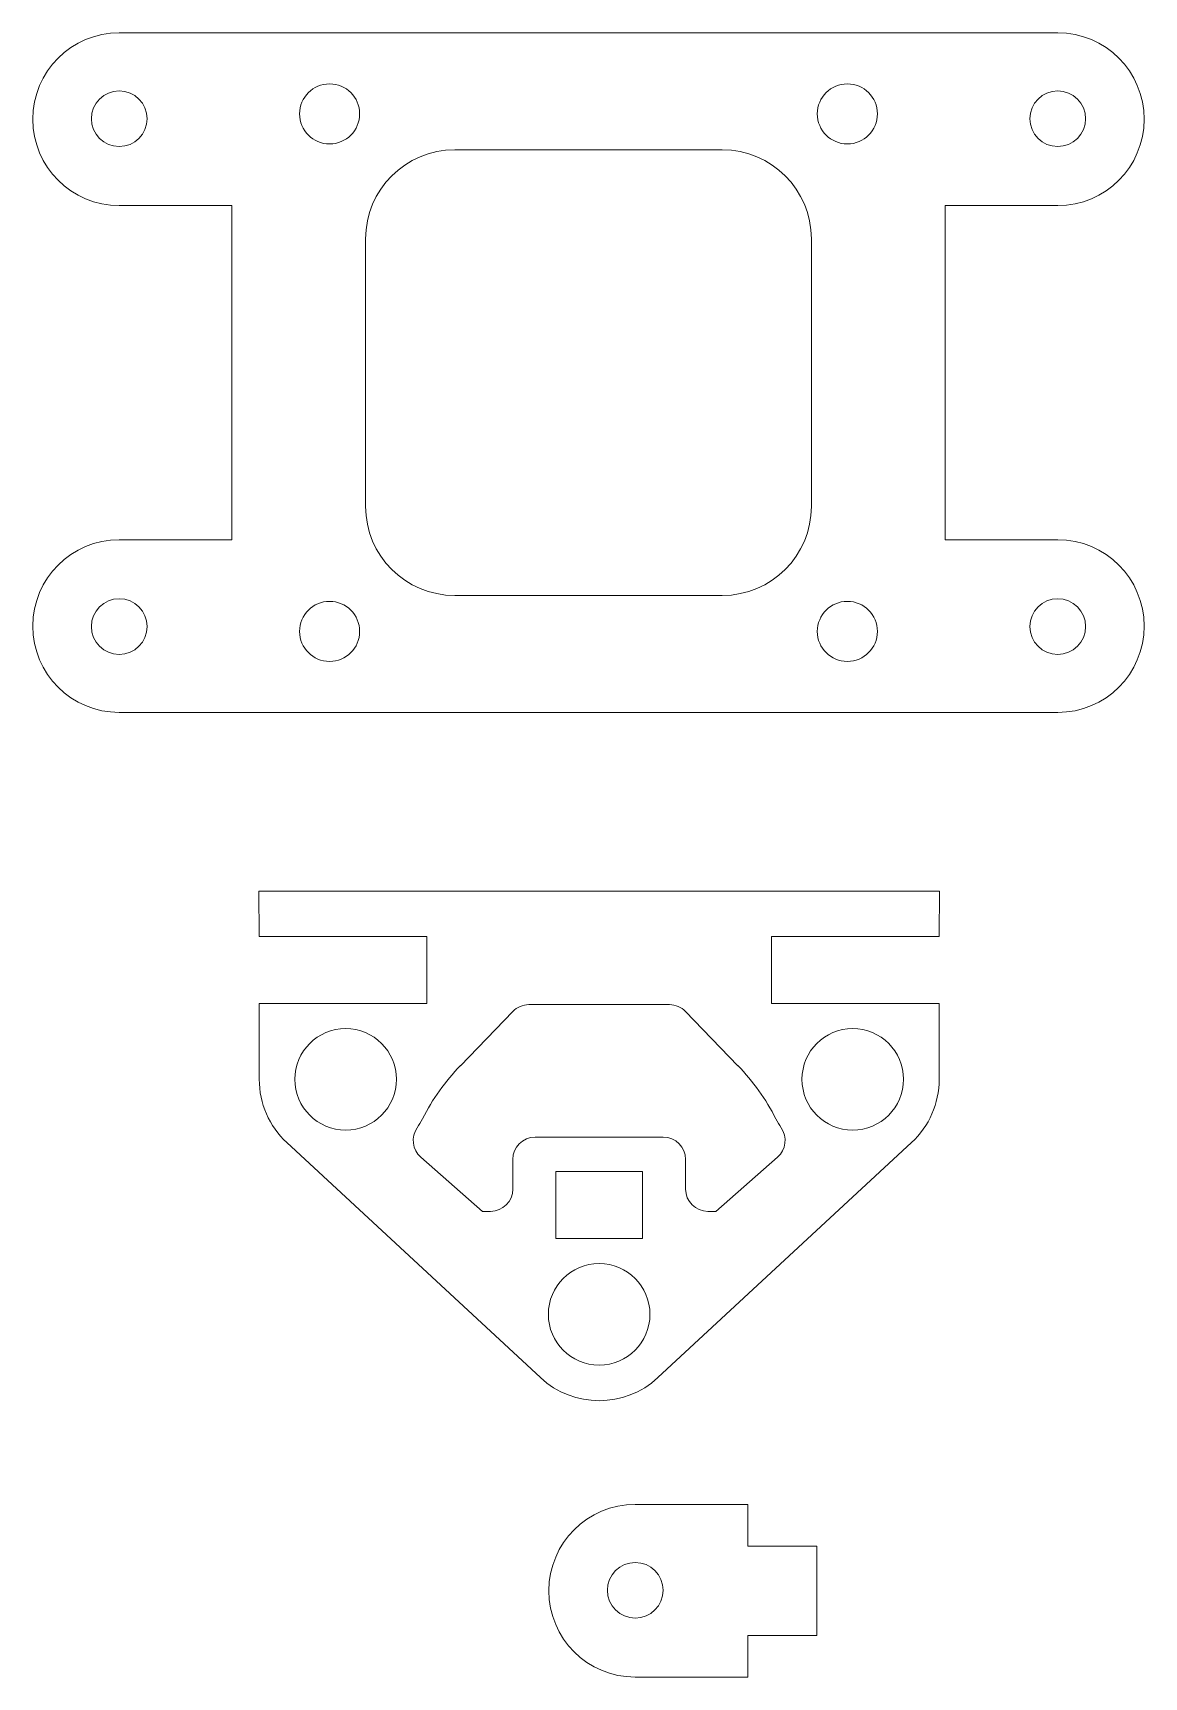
# Model space of a CAD drawing. Header units: inches. Extents: x 1.73 to 3.69, y 4.82 to 7.73.
import ezdxf

# ---------------------------------------------------------------- set-up
doc = ezdxf.new("R2010")
doc.units = ezdxf.units.IN
doc.header["$MEASUREMENT"] = 0

msp = doc.modelspace()

# ---------------------------------------------------------------- linework, layer by layer
at = {"color": 7, "linetype": 'Continuous', "lineweight": 15}
for p, q in [((3.541, 7.7292), (1.8835, 7.7292)), ((2.9485, 7.5225), (2.476, 7.5225)), ((1.8835, 7.424), (2.0823, 7.424)), ((2.0823, 7.424), (2.0823, 6.8335)), ((3.3422, 7.424), (3.541, 7.424)), ((3.3422, 6.8335), (3.3422, 7.424)), ((2.3186, 7.365), (2.3186, 6.8925)), ((3.106, 6.8925), (3.106, 7.365)), ((2.0823, 6.8335), (1.8835, 6.8335)), ((3.541, 6.8335), (3.3422, 6.8335)), ((2.476, 6.7351), (2.9485, 6.7351)), ((1.8835, 6.5284), (3.541, 6.5284)), ((2.1302, 6.2127), (2.1307, 6.1321)), ((3.3321, 6.2127), (2.1302, 6.2127)), ((3.3315, 6.1321), (3.3321, 6.2127)), ((2.1307, 6.1321), (2.4267, 6.1321)), ((2.4267, 6.1321), (2.4267, 6.0137)), ((3.0356, 6.1321), (3.3315, 6.1321)), ((3.0356, 6.0137), (3.0356, 6.1321)), ((2.1307, 6.0137), (2.1307, 5.88)), ((2.4267, 6.0137), (2.1307, 6.0137)), ((2.5787, 5.9999), (2.4861, 5.9041)), ((2.8553, 6.0119), (2.607, 6.0119)), ((2.9761, 5.9041), (2.8836, 5.9999)), ((3.3315, 6.0137), (3.0356, 6.0137)), ((3.3315, 5.88), (3.3315, 6.0137)), ((2.1796, 5.7682), (2.6274, 5.3528)), ((2.6179, 5.7777), (2.8443, 5.7777)), ((2.8349, 5.3528), (3.2827, 5.7682)), ((2.416, 5.7426), (2.5248, 5.6466)), ((2.5786, 5.686), (2.5786, 5.7383)), ((2.8837, 5.7383), (2.8837, 5.686)), ((2.9374, 5.6466), (3.0463, 5.7426)), ((2.8075, 5.7168), (2.6548, 5.7168)), ((2.6548, 5.7168), (2.6548, 5.5984)), ((2.8075, 5.5984), (2.8075, 5.7168)), ((2.5248, 5.6466), (2.5392, 5.6466)), ((2.9231, 5.6466), (2.9374, 5.6466)), ((2.6548, 5.5984), (2.8075, 5.5984)), ((2.9937, 5.1287), (2.7949, 5.1287)), ((2.9937, 5.0549), (2.9937, 5.1287)), ((3.1158, 5.0549), (2.9937, 5.0549)), ((3.1158, 4.8974), (3.1158, 5.0549)), ((2.9937, 4.8974), (3.1158, 4.8974)), ((2.9937, 4.8236), (2.9937, 4.8974)), ((2.7949, 4.8236), (2.9937, 4.8236))]:
    msp.add_line(p, q, dxfattribs=at)
for centre, radius in [((1.8835, 7.5775), 0.0492), ((2.255, 7.586), 0.0531), ((3.1695, 7.586), 0.0531), ((3.541, 7.5775), 0.0492), ((1.8835, 6.68), 0.0492), ((2.255, 6.6715), 0.0531), ((3.1695, 6.6715), 0.0531), ((3.541, 6.68), 0.0492), ((2.2833, 5.88), 0.0897), ((3.179, 5.88), 0.0897), ((2.7311, 5.4647), 0.0897), ((2.7949, 4.977), 0.0492)]:
    msp.add_circle(centre, radius, dxfattribs=at)
for centre, radius, start, end in [((1.8835, 7.5766), 0.1526, 90, 270), ((3.541, 7.5766), 0.1526, 270, 90), ((2.476, 7.365), 0.1575, 90, 180), ((2.9485, 7.365), 0.1575, 0, 90), ((2.476, 6.8925), 0.1575, 180, 270), ((2.9485, 6.8925), 0.1575, 270, 0), ((1.8835, 6.6809), 0.1526, 90, 270), ((3.541, 6.6809), 0.1526, 270, 90), ((2.607, 5.9725), 0.0394, 90, 135.9897), ((2.8553, 5.9725), 0.0394, 44.0103, 90), ((2.7693, 5.6306), 0.3937, 135.9897, 152.8303), ((2.693, 5.6306), 0.3937, 27.1697, 44.0103), ((2.2833, 5.88), 0.1526, 180, 227.1549), ((3.179, 5.88), 0.1526, 312.8451, 0), ((2.442, 5.7721), 0.0394, 145.8025, 228.5868), ((2.2833, 5.88), 0.1526, 325.8025, 332.8303), ((3.179, 5.88), 0.1526, 207.1697, 214.1975), ((3.0202, 5.7721), 0.0394, 311.4132, 34.1975), ((2.6179, 5.7383), 0.0394, 90, 180), ((2.8443, 5.7383), 0.0394, 0.0456, 90), ((2.5392, 5.686), 0.0394, 270, 0), ((2.9231, 5.686), 0.0394, 180, 270), ((2.7311, 5.4647), 0.1526, 227.1549, 312.8451), ((2.7949, 4.9762), 0.1526, 90, 270)]:
    msp.add_arc(centre, radius, start, end, dxfattribs=at)

doc.saveas('drawing.dxf')
